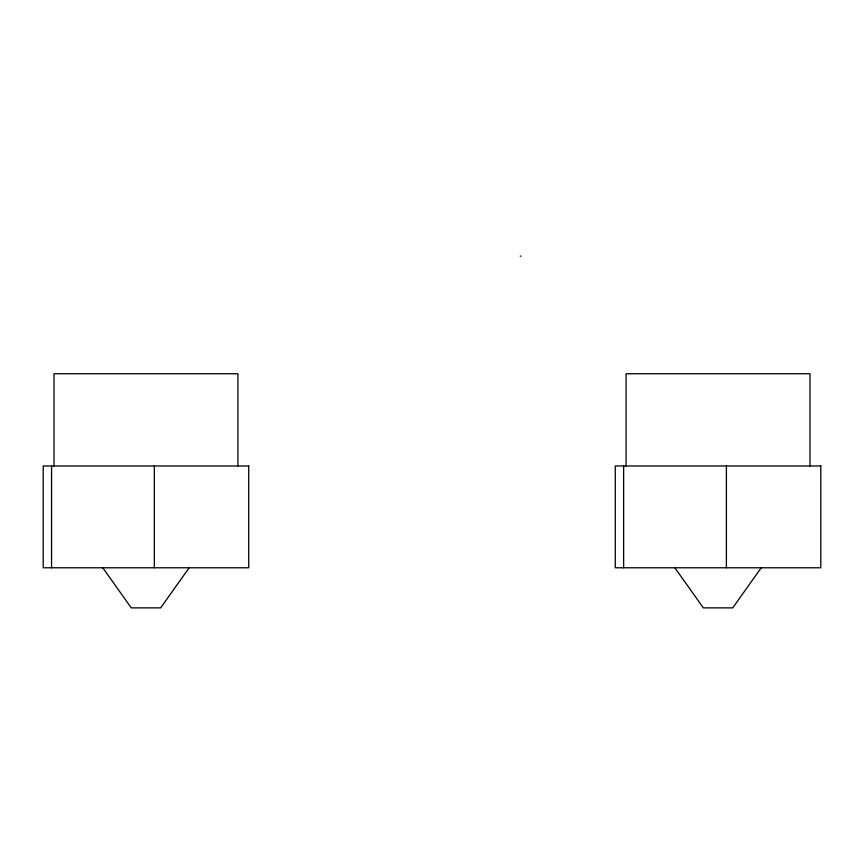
<?xml version="1.0" encoding="UTF-8"?>
<svg xmlns="http://www.w3.org/2000/svg" width="864" height="864" viewBox="0 0 864 864"><rect width="100%" height="100%" fill="white"/><g stroke="black" fill="none" stroke-linecap="round" stroke-linejoin="round"><path stroke-width="1.3" d="M189.151 567.778L160.65 607.878L131.285 607.878L102.773 567.778M761.227 567.778L732.715 607.878L703.35 607.878L674.849 567.778M520.193 256.122L520.981 256.122M809.968 465.977L809.968 373.745L626.108 373.745L626.108 465.977M726.397 465.977L726.397 567.778M623.635 465.977L623.635 567.778M237.892 465.977L237.892 373.745L54.032 373.745L54.032 465.977M154.332 465.977L154.332 567.778M51.559 465.977L51.559 567.778M248.724 465.977L43.2 465.977L43.2 567.778L248.724 567.778L248.724 465.977M820.8 465.977L615.276 465.977L615.276 567.778L820.8 567.778L820.8 465.977"/></g></svg>
